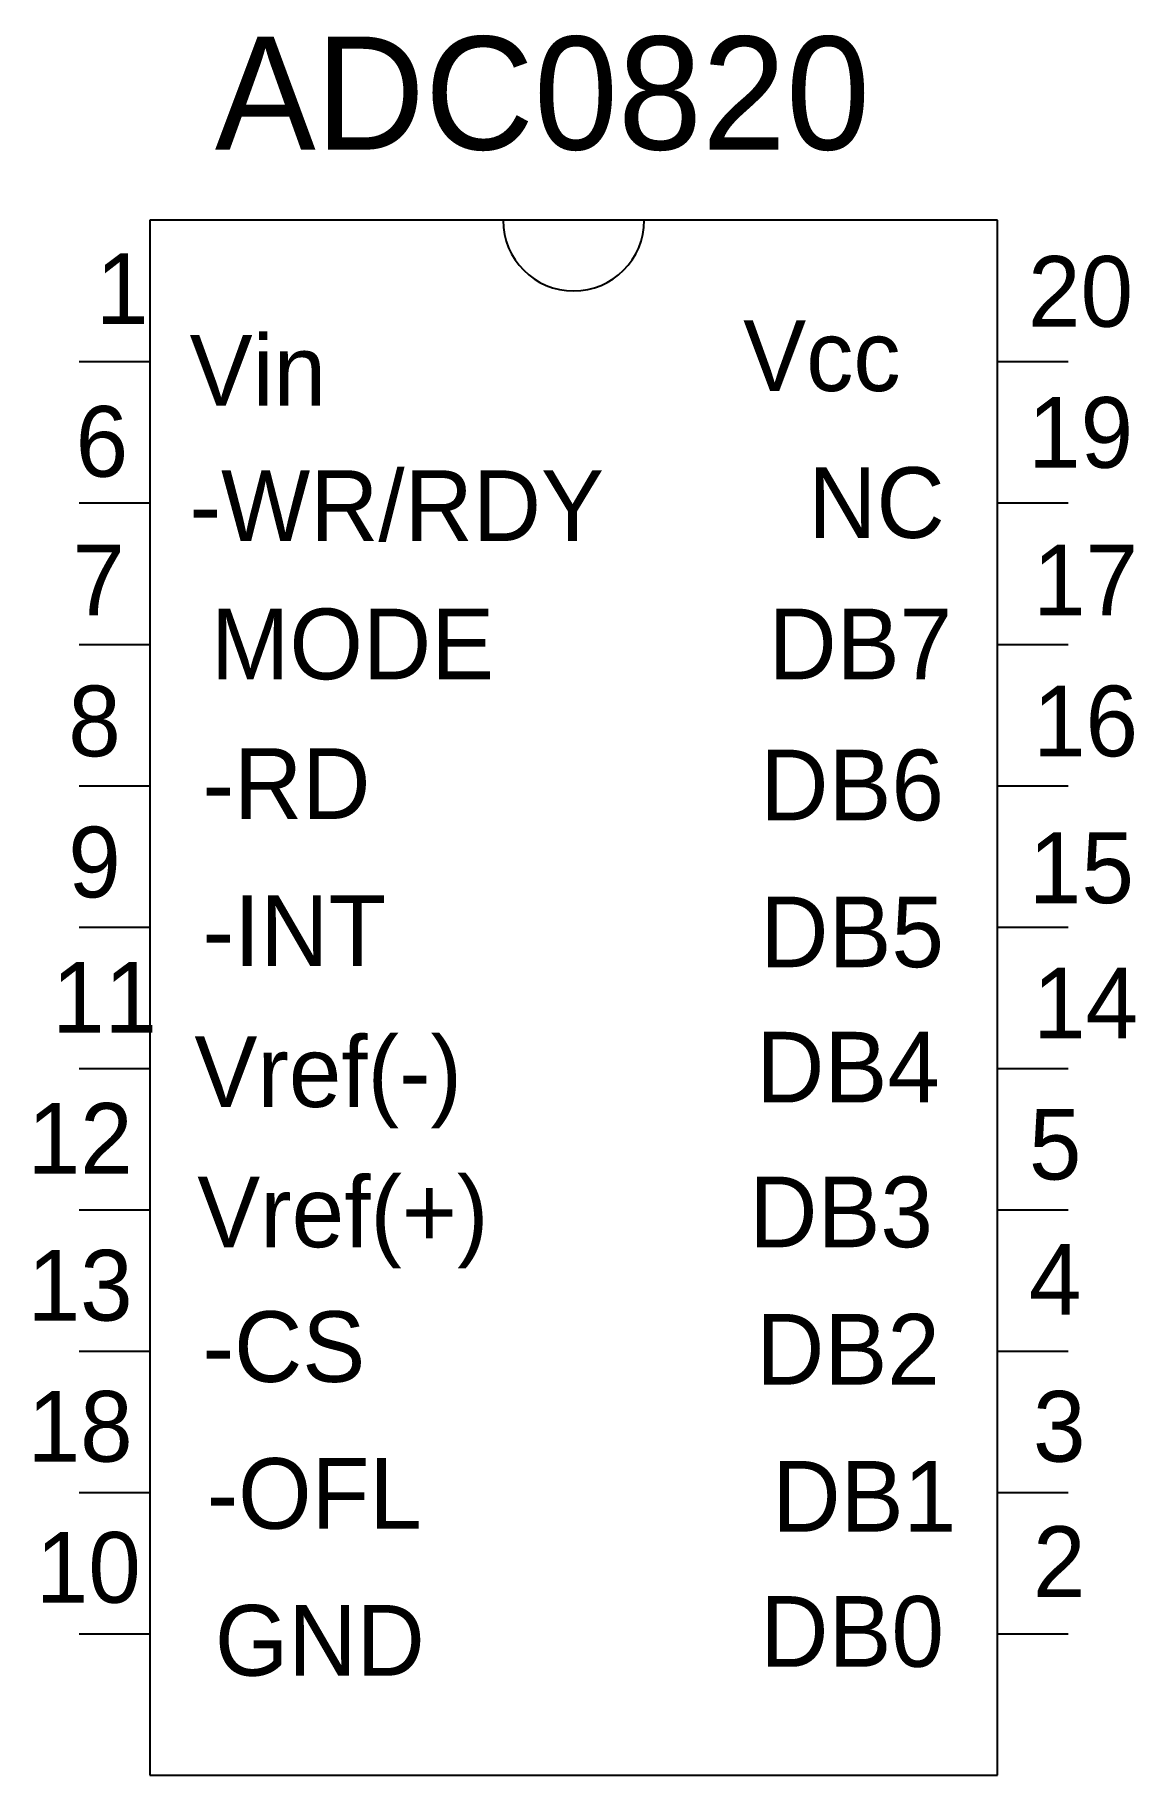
# Model space of a CAD drawing. Extents: x 6.57 to 7.35, y 3.75 to 4.98.
import ezdxf

# ---------------------------------------------------------------- set-up
doc = ezdxf.new("R2010")
doc.units = 0
doc.header["$MEASUREMENT"] = 0
doc.layers.get('0').update_dxf_attribs({"linetype": 'CONTINUOUS'})

msp = doc.modelspace()

# ---------------------------------------------------------------- linework, layer by layer
for p, q in [((6.65, 4.85), (6.65, 3.75)), ((7.25, 4.85), (6.65, 4.85)), ((7.25, 3.75), (7.25, 4.85)), ((6.6, 4.75), (6.65, 4.75)), ((7.25, 4.75), (7.3, 4.75)), ((6.6, 4.65), (6.65, 4.65)), ((7.25, 4.65), (7.3, 4.65)), ((6.6, 4.55), (6.65, 4.55)), ((7.25, 4.55), (7.3, 4.55)), ((6.6, 4.45), (6.65, 4.45)), ((7.25, 4.45), (7.3, 4.45)), ((6.6, 4.35), (6.65, 4.35)), ((7.25, 4.35), (7.3, 4.35)), ((6.6, 4.25), (6.65, 4.25)), ((7.25, 4.25), (7.3, 4.25)), ((6.6, 4.15), (6.65, 4.15)), ((7.25, 4.15), (7.3, 4.15)), ((6.6, 4.05), (6.65, 4.05)), ((7.25, 4.05), (7.3, 4.05)), ((6.6, 3.95), (6.65, 3.95)), ((7.25, 3.95), (7.3, 3.95)), ((6.6, 3.85), (6.65, 3.85)), ((7.25, 3.85), (7.3, 3.85)), ((6.65, 3.75), (7.25, 3.75))]:
    msp.add_line(p, q)
msp.add_arc((6.95, 4.85), 0.05, 180, 360)

# ---------------------------------------------------------------- texts
for s, height, p in [('ADC0820', 0.08, (6.696, 4.9)), ('1', 0.05, (6.6118, 4.7766)), ('20', 0.05, (7.2717, 4.7747)), ('Vcc', 0.05, (7.07, 4.7292)), ('Vin', 0.05, (6.6781, 4.7188)), ('6', 0.05, (6.5974, 4.6686)), ('19', 0.05, (7.2717, 4.6749)), ('-WR/RDY', 0.05, (6.6781, 4.6231)), ('NC', 0.05, (7.1161, 4.6253)), ('7', 0.05, (6.5951, 4.5706)), ('17', 0.05, (7.2752, 4.5706)), ('MODE', 0.05, (6.6931, 4.5253)), ('DB7', 0.05, (7.0879, 4.5253)), ('8', 0.05, (6.5922, 4.4708)), ('16', 0.05, (7.2752, 4.4708)), ('-RD', 0.05, (6.6873, 4.4265)), ('DB6', 0.05, (7.0821, 4.4255)), ('9', 0.05, (6.5922, 4.371)), ('15', 0.05, (7.2723, 4.3669)), ('-INT', 0.05, (6.6873, 4.3225)), ('DB5', 0.05, (7.0821, 4.3216)), ('11', 0.05, (6.5807, 4.2753)), ('14', 0.05, (7.2752, 4.2712)), ('Vref(-)', 0.05, (6.6815, 4.2227)), ('DB4', 0.05, (7.0792, 4.2259)), ('12', 0.05, (6.5634, 4.1755)), ('5', 0.05, (7.2723, 4.1714)), ('Vref(+)', 0.05, (6.6835, 4.1235)), ('DB3', 0.05, (7.0743, 4.1235)), ('4', 0.05, (7.2723, 4.0757)), ('13', 0.05, (6.5634, 4.0716)), ('-CS', 0.05, (6.6873, 4.0282)), ('DB2', 0.05, (7.0792, 4.0263)), ('18', 0.05, (6.5634, 3.9718)), ('3', 0.05, (7.2752, 3.9718)), ('-OFL', 0.05, (6.6902, 3.9243)), ('DB1', 0.05, (7.0907, 3.9223)), ('10', 0.05, (6.5692, 3.872)), ('2', 0.05, (7.2752, 3.8761)), ('GND', 0.05, (6.696, 3.8204)), ('DB0', 0.05, (7.0821, 3.8267))]:
    msp.add_text(s, height=height).set_placement(p)

doc.saveas('drawing.dxf')
